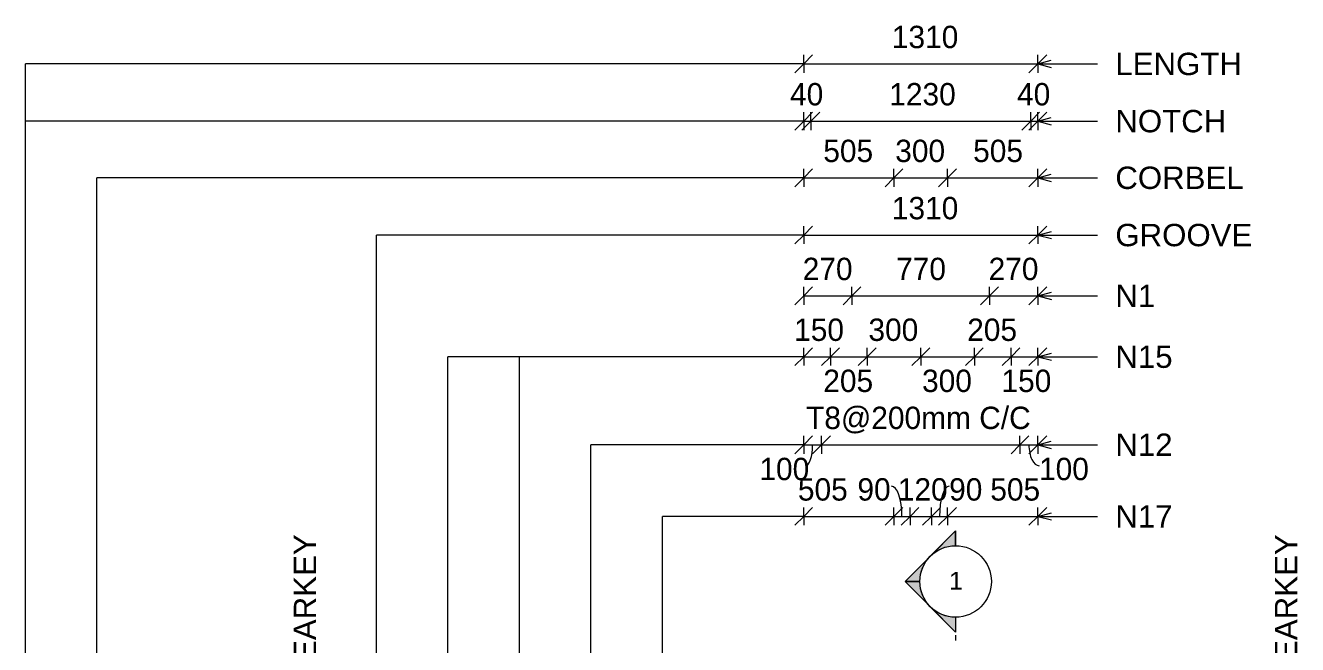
# Model space of a CAD drawing. Header units: millimetres. Extents: x -24813 to -9505, y -2179 to 11928.
# Drawn here: x -24598 to -17482, y 8467 to 11928 of the extents above; entities that cross this region are included whole.
import ezdxf

# ---------------------------------------------------------------- set-up
doc = ezdxf.new("R2010")
doc.units = ezdxf.units.MM
for name, color, linetype, lineweight in [('A-ANNO-DIMS', 211, 'Continuous', 9), ('A-ANNO-DIMS-50', 211, 'Continuous', 9), ('A-DETL-THIN', 151, 'Continuous', 18), ('G-ANNO-SYMB', 111, 'Continuous', 9), ('G-ANNO-TEXT', 231, 'Continuous', 9)]:
    doc.layers.add(name, color=color, linetype=linetype, lineweight=lineweight)
doc.styles.add('Arial', font='arial.ttf', dxfattribs={"height": 100})
doc.styles.add('Arial_2', font='arial.ttf', dxfattribs={"height": 125})
doc.styles.add('Nirmala UI Semilight', font='NirmalaS.ttf', dxfattribs={"height": 125})
doc.dimstyles.new('Arrow_Filled_-_2_5_NI_UI', dxfattribs={"dimscale": 304.8, "dimtxt": 130.920493, "dimasz": 0.328084, "dimexe": 0.164042, "dimexo": 0.0625, "dimgap": 0.164042, "dimtad": 1, "dimdec": 4, "dimzin": 0, "dimdsep": 46, "dimtxsty": 'Nirmala UI Semilight', "dimblk1": 'OBLIQUE', "dimblk2": 'OBLIQUE', "dimsah": 1, "dimcen": 0.09, "dimazin": 0, "dimtfac": 1, "dimtdec": 4, "dimtix": 1, "dimtmove": 0, "dimatfit": 3, "dimfxl": 0.164042, "dimfxlon": 1, "dimtvp": 1, "dimtolj": 1, "dimtzin": 0, "dimarcsym": 2})
doc.dimstyles.new('Arrow_Filled_-_2_5_NI_UI_1', dxfattribs={"dimscale": 304.8, "dimtxt": 130.920493, "dimasz": 0.328084, "dimexe": 0.164042, "dimexo": 0.0625, "dimgap": 0.164042, "dimtad": 1, "dimdec": 4, "dimzin": 0, "dimdsep": 46, "dimtxsty": 'Nirmala UI Semilight', "dimblk1": 'OBLIQUE', "dimblk2": 'OBLIQUE', "dimsah": 1, "dimcen": 0.09, "dimazin": 0, "dimtfac": 1, "dimtdec": 4, "dimtix": 1, "dimtmove": 2, "dimatfit": 3, "dimfxl": 0.164042, "dimfxlon": 1, "dimtvp": 1, "dimtolj": 1, "dimtzin": 0, "dimarcsym": 2})
doc.dimstyles.new('Arrow_Filled_-_2_5_NI_UI_2', dxfattribs={"dimscale": 304.8, "dimtxt": 130.920493, "dimasz": 0.328084, "dimexe": 0.164042, "dimexo": 0.0625, "dimgap": 0.164042, "dimtad": 1, "dimdec": 4, "dimzin": 0, "dimdsep": 46, "dimtxsty": 'Nirmala UI Semilight', "dimblk1": 'OBLIQUE', "dimblk2": 'OBLIQUE', "dimsah": 1, "dimcen": 0.09, "dimazin": 0, "dimtfac": 1, "dimtdec": 4, "dimtix": 1, "dimtmove": 1, "dimatfit": 3, "dimfxl": 0.164042, "dimfxlon": 1, "dimtvp": 1, "dimtolj": 1, "dimtzin": 0, "dimarcsym": 2})

# ---------------------------------------------------------------- blocks, each defined once
blk = doc.blocks.new('Detail View - M_Section Head - Filled SHOP DWG-1002450-Elevation Front')
at = {"layer": 'G-ANNO-SYMB'}
h = blk.add_hatch(color=256, dxfattribs=at)
edge = h.paths.add_edge_path()
edge.add_line((-18827, -163.4), (-18744.1, -163.4))
edge.add_arc((-18544.1, -163.4), 200, 180, 225)
edge.add_line((-18685.5, -304.8), (-18827, -163.4))
h = blk.add_hatch(color=256, dxfattribs=at)
edge = h.paths.add_edge_path()
edge.add_line((-18261.3, -163.4), (-18402.7, -304.8))
edge.add_arc((-18544.1, -163.4), 200, 315, 360)
edge.add_line((-18344.1, -163.4), (-18261.3, -163.4))
h = blk.add_hatch(color=256, dxfattribs=at)
edge = h.paths.add_edge_path()
edge.add_line((-18544.1, -446.2), (-18685.5, -304.8))
edge.add_arc((-18544.1, -163.4), 200, 225, 270)
edge.add_line((-18544.1, -363.4), (-18544.1, -446.2))
h = blk.add_hatch(color=256, dxfattribs=at)
edge = h.paths.add_edge_path()
edge.add_line((-18544.1, -446.2), (-18544.1, -363.4))
edge.add_arc((-18544.1, -163.4), 200, 270, 315)
edge.add_line((-18402.7, -304.8), (-18544.1, -446.2))
for p, q in [((-18544.1, -446.2), (-18827, -163.4)), ((-18744.1, -163.4), (-18827, -163.4)), ((-18827, -163.4), (-18685.5, -304.8)), ((-18744.1, -163.4), (-18827, -163.4)), ((-18544.1, -446.2), (-18261.3, -163.4)), ((-18402.7, -304.8), (-18261.3, -163.4)), ((-18344.1, -163.4), (-18261.3, -163.4)), ((-18261.3, -163.4), (-18344.1, -163.4)), ((-18685.5, -304.8), (-18544.1, -446.2)), ((-18544.1, -446.2), (-18402.7, -304.8)), ((-18544.1, -363.4), (-18544.1, -446.2)), ((-18544.1, -446.2), (-18544.1, -363.4))]:
    blk.add_line(p, q, dxfattribs=at)
for start, end in [(360, 180), (180, 360), (180, 225), (315, 0), (225, 270), (270, 315)]:
    blk.add_arc((-18544.1, -163.4), 200, start, end, dxfattribs=at)
blk = doc.blocks.new('DIMBLOCK24-Elevation Front')
at = {"layer": 'A-ANNO-DIMS-50'}
for p, q in [((-20244.6, 11713.5), (-20194.6, 11763.5)), ((-20244.6, 11713.5), (-20244.6, 11763.5)), ((-18934.6, 11713.5), (-18884.6, 11763.5)), ((-18934.6, 11713.5), (-18934.6, 11763.5)), ((-20244.6, 11713.5), (-20294.6, 11663.5)), ((-20244.6, 11713.5), (-18934.6, 11713.5)), ((-20244.6, 11713.5), (-20244.6, 11663.5)), ((-18934.6, 11713.5), (-18984.6, 11663.5)), ((-18934.6, 11713.5), (-18934.6, 11663.5))]:
    blk.add_line(p, q, dxfattribs=at)
at = {"layer": 'A-ANNO-DIMS-50', "color": 0, "insert": (-19751.4, 11926.6), "char_height": 125, "width": 388.477, "attachment_point": 1, "line_spacing_factor": 1.142579, "style": 'Nirmala UI Semilight'}
blk.add_mtext('1310', dxfattribs=at)
blk = doc.blocks.new('_Oblique')
at = {"color": 0, "linetype": 'ByBlock', "lineweight": -2}
blk.add_line((-0.5, -0.5), (0.5, 0.5), dxfattribs=at)
blk = doc.blocks.new('DIMBLOCK25-Elevation Front')
at = {"layer": 'A-ANNO-DIMS-50'}
for p, q in [((-20244.6, 10416.7), (-20194.6, 10466.7)), ((-20244.6, 10416.7), (-20244.6, 10466.7)), ((-19974.6, 10416.7), (-19924.6, 10466.7)), ((-19974.6, 10416.7), (-19974.6, 10466.7)), ((-20244.6, 10416.7), (-20294.6, 10366.7)), ((-20244.6, 10416.7), (-19974.6, 10416.7)), ((-20244.6, 10416.7), (-20244.6, 10366.7)), ((-19974.6, 10416.7), (-20024.6, 10366.7)), ((-19974.6, 10416.7), (-19974.6, 10366.7))]:
    blk.add_line(p, q, dxfattribs=at)
at = {"layer": 'A-ANNO-DIMS-50', "color": 0, "insert": (-20250, 10629.8), "char_height": 125, "width": 337.061, "attachment_point": 1, "line_spacing_factor": 1.142579, "style": 'Nirmala UI Semilight'}
blk.add_mtext('270', dxfattribs=at)
blk = doc.blocks.new('DIMBLOCK26-Elevation Front')
at = {"layer": 'A-ANNO-DIMS-50'}
for p, q in [((-19974.6, 10416.7), (-19924.6, 10466.7)), ((-19974.6, 10416.7), (-19974.6, 10466.7)), ((-19204.6, 10416.7), (-19154.6, 10466.7)), ((-19204.6, 10416.7), (-19204.6, 10466.7)), ((-19974.6, 10416.7), (-20024.6, 10366.7)), ((-19974.6, 10416.7), (-19204.6, 10416.7)), ((-19974.6, 10416.7), (-19974.6, 10366.7)), ((-19204.6, 10416.7), (-19254.6, 10366.7)), ((-19204.6, 10416.7), (-19204.6, 10366.7))]:
    blk.add_line(p, q, dxfattribs=at)
at = {"layer": 'A-ANNO-DIMS-50', "color": 0, "insert": (-19727.6, 10629.8), "char_height": 125, "width": 331.348, "attachment_point": 1, "line_spacing_factor": 1.142579, "style": 'Nirmala UI Semilight'}
blk.add_mtext('770', dxfattribs=at)
blk = doc.blocks.new('DIMBLOCK27-Elevation Front')
at = {"layer": 'A-ANNO-DIMS-50'}
for p, q in [((-19204.6, 10416.7), (-19154.6, 10466.7)), ((-19204.6, 10416.7), (-19204.6, 10466.7)), ((-18934.6, 10416.7), (-18884.6, 10466.7)), ((-18934.6, 10416.7), (-18934.6, 10466.7)), ((-19204.6, 10416.7), (-19254.6, 10366.7)), ((-19204.6, 10416.7), (-18934.6, 10416.7)), ((-19204.6, 10416.7), (-19204.6, 10366.7)), ((-18934.6, 10416.7), (-18984.6, 10366.7)), ((-18934.6, 10416.7), (-18934.6, 10366.7))]:
    blk.add_line(p, q, dxfattribs=at)
at = {"layer": 'A-ANNO-DIMS-50', "color": 0, "insert": (-19210, 10629.8), "char_height": 125, "width": 337.061, "attachment_point": 1, "line_spacing_factor": 1.142579, "style": 'Nirmala UI Semilight'}
blk.add_mtext('270', dxfattribs=at)
blk = doc.blocks.new('DIMBLOCK60-Elevation Front')
at = {"layer": 'A-ANNO-DIMS-50'}
for p, q in [((-20244.6, 9584.1), (-20194.6, 9634.1)), ((-20244.6, 9584.1), (-20244.6, 9634.1)), ((-20144.6, 9584.1), (-20094.6, 9634.1)), ((-20144.6, 9584.1), (-20144.6, 9634.1)), ((-20244.6, 9584.1), (-20294.6, 9534.1)), ((-20244.6, 9584.1), (-20144.6, 9584.1)), ((-20244.6, 9584.1), (-20244.6, 9534.1)), ((-20144.6, 9584.1), (-20194.6, 9534.1)), ((-20144.6, 9584.1), (-20144.6, 9534.1))]:
    blk.add_line(p, q, dxfattribs=at)
blk.add_ellipse((-20235.3, 9584.1), major_axis=(0, 116.7), ratio=0.349104, start_param=3.141593, end_param=4.712389, dxfattribs=at)
at = {"layer": 'A-ANNO-DIMS-50', "color": 0, "insert": (-20492.4, 9511.4), "char_height": 125, "width": 308.496, "attachment_point": 1, "line_spacing_factor": 1.142579, "style": 'Nirmala UI Semilight'}
blk.add_mtext('100', dxfattribs=at)
blk = doc.blocks.new('DIMBLOCK61-Elevation Front')
at = {"layer": 'A-ANNO-DIMS-50'}
for p, q in [((-20144.6, 9584.1), (-20094.6, 9634.1)), ((-20144.6, 9584.1), (-20144.6, 9634.1)), ((-19034.6, 9584.1), (-18984.6, 9634.1)), ((-19034.6, 9584.1), (-19034.6, 9634.1)), ((-20144.6, 9584.1), (-20194.6, 9534.1)), ((-20144.6, 9584.1), (-19034.6, 9584.1)), ((-20144.6, 9584.1), (-20144.6, 9534.1)), ((-19034.6, 9584.1), (-19084.6, 9534.1)), ((-19034.6, 9584.1), (-19034.6, 9534.1))]:
    blk.add_line(p, q, dxfattribs=at)
at = {"layer": 'A-ANNO-DIMS-50', "color": 0, "insert": (-20231.1, 9797.2), "char_height": 125, "width": 1539.625, "attachment_point": 1, "line_spacing_factor": 1.142579, "style": 'Nirmala UI Semilight'}
blk.add_mtext('T8@200mm C/C', dxfattribs=at)
blk = doc.blocks.new('DIMBLOCK62-Elevation Front')
at = {"layer": 'A-ANNO-DIMS-50'}
for p, q in [((-19034.6, 9584.1), (-18984.6, 9634.1)), ((-19034.6, 9584.1), (-19034.6, 9634.1)), ((-18934.6, 9584.1), (-18884.6, 9634.1)), ((-18934.6, 9584.1), (-18934.6, 9634.1)), ((-19034.6, 9584.1), (-19084.6, 9534.1)), ((-19034.6, 9584.1), (-18934.6, 9584.1)), ((-19034.6, 9584.1), (-19034.6, 9534.1)), ((-18934.6, 9584.1), (-18984.6, 9534.1)), ((-18934.6, 9584.1), (-18934.6, 9534.1))]:
    blk.add_line(p, q, dxfattribs=at)
blk.add_ellipse((-18928, 9584.1), major_axis=(0, 116.7), ratio=0.485075, start_param=1.570796, end_param=3.141593, dxfattribs=at)
at = {"layer": 'A-ANNO-DIMS-50', "color": 0, "insert": (-18928, 9511.4), "char_height": 125, "width": 308.496, "attachment_point": 1, "line_spacing_factor": 1.142579, "style": 'Nirmala UI Semilight'}
blk.add_mtext('100', dxfattribs=at)
blk = doc.blocks.new('DIMBLOCK63-Elevation Front')
at = {"layer": 'A-ANNO-DIMS-50'}
for p, q in [((-20244.6, 10076.7), (-20194.6, 10126.7)), ((-20244.6, 10076.7), (-20244.6, 10126.7)), ((-20094.6, 10076.7), (-20044.6, 10126.7)), ((-20094.6, 10076.7), (-20094.6, 10126.7)), ((-20244.6, 10076.7), (-20294.6, 10026.7)), ((-20244.6, 10076.7), (-20094.6, 10076.7)), ((-20244.6, 10076.7), (-20244.6, 10026.7)), ((-20094.6, 10076.7), (-20144.6, 10026.7)), ((-20094.6, 10076.7), (-20094.6, 10026.7))]:
    blk.add_line(p, q, dxfattribs=at)
at = {"layer": 'A-ANNO-DIMS-50', "color": 0, "insert": (-20298.1, 10289.8), "char_height": 125, "width": 308.496, "attachment_point": 1, "line_spacing_factor": 1.142579, "style": 'Nirmala UI Semilight'}
blk.add_mtext('150', dxfattribs=at)
blk = doc.blocks.new('DIMBLOCK64-Elevation Front')
at = {"layer": 'A-ANNO-DIMS-50'}
for p, q in [((-20094.6, 10076.7), (-20044.6, 10126.7)), ((-20094.6, 10076.7), (-20094.6, 10126.7)), ((-19889.6, 10076.7), (-19839.6, 10126.7)), ((-19889.6, 10076.7), (-19889.6, 10126.7)), ((-20094.6, 10076.7), (-20144.6, 10026.7)), ((-20094.6, 10076.7), (-19889.6, 10076.7)), ((-20094.6, 10076.7), (-20094.6, 10026.7)), ((-19889.6, 10076.7), (-19939.6, 10026.7)), ((-19889.6, 10076.7), (-19889.6, 10026.7))]:
    blk.add_line(p, q, dxfattribs=at)
at = {"layer": 'A-ANNO-DIMS-50', "color": 0, "insert": (-20134.9, 10004.2), "char_height": 125, "width": 342.774, "attachment_point": 1, "line_spacing_factor": 1.142579, "style": 'Nirmala UI Semilight'}
blk.add_mtext('205', dxfattribs=at)
blk = doc.blocks.new('DIMBLOCK65-Elevation Front')
at = {"layer": 'A-ANNO-DIMS-50'}
for p, q in [((-19889.6, 10076.7), (-19839.6, 10126.7)), ((-19889.6, 10076.7), (-19889.6, 10126.7)), ((-19589.6, 10076.7), (-19539.6, 10126.7)), ((-19589.6, 10076.7), (-19589.6, 10126.7)), ((-19889.6, 10076.7), (-19939.6, 10026.7)), ((-19889.6, 10076.7), (-19589.6, 10076.7)), ((-19889.6, 10076.7), (-19889.6, 10026.7)), ((-19589.6, 10076.7), (-19639.6, 10026.7)), ((-19589.6, 10076.7), (-19589.6, 10026.7))]:
    blk.add_line(p, q, dxfattribs=at)
at = {"layer": 'A-ANNO-DIMS-50', "color": 0, "insert": (-19882.4, 10289.8), "char_height": 125, "width": 342.774, "attachment_point": 1, "line_spacing_factor": 1.142579, "style": 'Nirmala UI Semilight'}
blk.add_mtext('300', dxfattribs=at)
blk = doc.blocks.new('DIMBLOCK66-Elevation Front')
at = {"layer": 'A-ANNO-DIMS-50'}
for p, q in [((-19589.6, 10076.7), (-19539.6, 10126.7)), ((-19589.6, 10076.7), (-19589.6, 10126.7)), ((-19289.6, 10076.7), (-19239.6, 10126.7)), ((-19289.6, 10076.7), (-19289.6, 10126.7)), ((-19589.6, 10076.7), (-19639.6, 10026.7)), ((-19589.6, 10076.7), (-19289.6, 10076.7)), ((-19589.6, 10076.7), (-19589.6, 10026.7)), ((-19289.6, 10076.7), (-19339.6, 10026.7)), ((-19289.6, 10076.7), (-19289.6, 10026.7))]:
    blk.add_line(p, q, dxfattribs=at)
at = {"layer": 'A-ANNO-DIMS-50', "color": 0, "insert": (-19582.4, 10004.2), "char_height": 125, "width": 342.774, "attachment_point": 1, "line_spacing_factor": 1.142579, "style": 'Nirmala UI Semilight'}
blk.add_mtext('300', dxfattribs=at)
blk = doc.blocks.new('DIMBLOCK67-Elevation Front')
at = {"layer": 'A-ANNO-DIMS-50'}
for p, q in [((-19289.6, 10076.7), (-19239.6, 10126.7)), ((-19289.6, 10076.7), (-19289.6, 10126.7)), ((-19084.6, 10076.7), (-19034.6, 10126.7)), ((-19084.6, 10076.7), (-19084.6, 10126.7)), ((-19289.6, 10076.7), (-19339.6, 10026.7)), ((-19289.6, 10076.7), (-19084.6, 10076.7)), ((-19289.6, 10076.7), (-19289.6, 10026.7)), ((-19084.6, 10076.7), (-19134.6, 10026.7)), ((-19084.6, 10076.7), (-19084.6, 10026.7))]:
    blk.add_line(p, q, dxfattribs=at)
at = {"layer": 'A-ANNO-DIMS-50', "color": 0, "insert": (-19329.9, 10289.8), "char_height": 125, "width": 342.774, "attachment_point": 1, "line_spacing_factor": 1.142579, "style": 'Nirmala UI Semilight'}
blk.add_mtext('205', dxfattribs=at)
blk = doc.blocks.new('DIMBLOCK68-Elevation Front')
at = {"layer": 'A-ANNO-DIMS-50'}
for p, q in [((-19084.6, 10076.7), (-19034.6, 10126.7)), ((-19084.6, 10076.7), (-19084.6, 10126.7)), ((-18934.6, 10076.7), (-18884.6, 10126.7)), ((-18934.6, 10076.7), (-18934.6, 10126.7)), ((-19084.6, 10076.7), (-19134.6, 10026.7)), ((-19084.6, 10076.7), (-18934.6, 10076.7)), ((-19084.6, 10076.7), (-19084.6, 10026.7)), ((-18934.6, 10076.7), (-18984.6, 10026.7)), ((-18934.6, 10076.7), (-18934.6, 10026.7))]:
    blk.add_line(p, q, dxfattribs=at)
at = {"layer": 'A-ANNO-DIMS-50', "color": 0, "insert": (-19138.1, 10004.2), "char_height": 125, "width": 308.496, "attachment_point": 1, "line_spacing_factor": 1.142579, "style": 'Nirmala UI Semilight'}
blk.add_mtext('150', dxfattribs=at)
blk = doc.blocks.new('DIMBLOCK69-Elevation Front')
at = {"layer": 'A-ANNO-DIMS-50'}
for p, q in [((-20244.6, 10756.7), (-20294.6, 10706.7)), ((-20244.6, 10756.7), (-20194.6, 10806.7)), ((-20244.6, 10756.7), (-20244.6, 10806.7)), ((-20244.6, 10756.7), (-18934.6, 10756.7)), ((-20244.6, 10756.7), (-20244.6, 10706.7)), ((-18934.6, 10756.7), (-18984.6, 10706.7)), ((-18934.6, 10756.7), (-18884.6, 10806.7)), ((-18934.6, 10756.7), (-18934.6, 10806.7)), ((-18934.6, 10756.7), (-18934.6, 10706.7))]:
    blk.add_line(p, q, dxfattribs=at)
at = {"layer": 'A-ANNO-DIMS-50', "color": 0, "insert": (-19751.4, 10969.8), "char_height": 125, "width": 388.477, "attachment_point": 1, "line_spacing_factor": 1.142579, "style": 'Nirmala UI Semilight'}
blk.add_mtext('1310', dxfattribs=at)
blk = doc.blocks.new('DIMBLOCK70-Elevation Front')
at = {"layer": 'A-ANNO-DIMS-50'}
for p, q in [((-20244.6, 11393.5), (-20294.6, 11343.5)), ((-20204.6, 11393.5), (-20254.6, 11343.5)), ((-20244.6, 11393.5), (-20194.6, 11443.5)), ((-20244.6, 11393.5), (-20244.6, 11443.5)), ((-20244.6, 11393.5), (-20204.6, 11393.5)), ((-20244.6, 11393.5), (-20244.6, 11343.5)), ((-20204.6, 11393.5), (-20154.6, 11443.5)), ((-20204.6, 11393.5), (-20204.6, 11443.5)), ((-20204.6, 11393.5), (-20204.6, 11343.5))]:
    blk.add_line(p, q, dxfattribs=at)
at = {"layer": 'A-ANNO-DIMS-50', "color": 0, "insert": (-20321, 11606.6), "char_height": 125, "width": 231.372, "attachment_point": 1, "line_spacing_factor": 1.142579, "style": 'Nirmala UI Semilight'}
blk.add_mtext('40', dxfattribs=at)
blk = doc.blocks.new('DIMBLOCK71-Elevation Front')
at = {"layer": 'A-ANNO-DIMS-50'}
for p, q in [((-20204.6, 11393.5), (-20254.6, 11343.5)), ((-20204.6, 11393.5), (-20154.6, 11443.5)), ((-20204.6, 11393.5), (-20204.6, 11443.5)), ((-20204.6, 11393.5), (-18974.6, 11393.5)), ((-20204.6, 11393.5), (-20204.6, 11343.5)), ((-18974.6, 11393.5), (-19024.6, 11343.5)), ((-18974.6, 11393.5), (-18924.6, 11443.5)), ((-18974.6, 11393.5), (-18974.6, 11443.5)), ((-18974.6, 11393.5), (-18974.6, 11343.5))]:
    blk.add_line(p, q, dxfattribs=at)
at = {"layer": 'A-ANNO-DIMS-50', "color": 0, "insert": (-19765.7, 11606.6), "char_height": 125, "width": 422.754, "attachment_point": 1, "line_spacing_factor": 1.142579, "style": 'Nirmala UI Semilight'}
blk.add_mtext('1230', dxfattribs=at)
blk = doc.blocks.new('DIMBLOCK72-Elevation Front')
at = {"layer": 'A-ANNO-DIMS-50'}
for p, q in [((-18974.6, 11393.5), (-19024.6, 11343.5)), ((-18934.6, 11393.5), (-18984.6, 11343.5)), ((-18974.6, 11393.5), (-18924.6, 11443.5)), ((-18974.6, 11393.5), (-18974.6, 11443.5)), ((-18974.6, 11393.5), (-18934.6, 11393.5)), ((-18974.6, 11393.5), (-18974.6, 11343.5)), ((-18934.6, 11393.5), (-18884.6, 11443.5)), ((-18934.6, 11393.5), (-18934.6, 11443.5)), ((-18934.6, 11393.5), (-18934.6, 11343.5))]:
    blk.add_line(p, q, dxfattribs=at)
at = {"layer": 'A-ANNO-DIMS-50', "color": 0, "insert": (-19051, 11606.6), "char_height": 125, "width": 231.372, "attachment_point": 1, "line_spacing_factor": 1.142579, "style": 'Nirmala UI Semilight'}
blk.add_mtext('40', dxfattribs=at)
blk = doc.blocks.new('DIMBLOCK73-Elevation Front')
at = {"layer": 'A-ANNO-DIMS-50'}
for p, q in [((-20244.6, 9184.1), (-20294.6, 9134.1)), ((-20244.6, 9184.1), (-20194.6, 9234.1)), ((-20244.6, 9184.1), (-20244.6, 9234.1)), ((-20244.6, 9184.1), (-19739.6, 9184.1)), ((-20244.6, 9184.1), (-20244.6, 9134.1)), ((-19739.6, 9184.1), (-19789.6, 9134.1)), ((-19739.6, 9184.1), (-19689.6, 9234.1)), ((-19739.6, 9184.1), (-19739.6, 9234.1)), ((-19739.6, 9184.1), (-19739.6, 9134.1))]:
    blk.add_line(p, q, dxfattribs=at)
at = {"layer": 'A-ANNO-DIMS-50', "color": 0, "insert": (-20277, 9397.2), "char_height": 125, "width": 342.774, "attachment_point": 1, "line_spacing_factor": 1.142579, "style": 'Nirmala UI Semilight'}
blk.add_mtext('505', dxfattribs=at)
blk = doc.blocks.new('DIMBLOCK74-Elevation Front')
at = {"layer": 'A-ANNO-DIMS-50'}
for p, q in [((-19739.6, 9184.1), (-19789.6, 9134.1)), ((-19739.6, 9184.1), (-19689.6, 9234.1)), ((-19739.6, 9184.1), (-19739.6, 9234.1)), ((-19739.6, 9184.1), (-19649.7, 9184.1)), ((-19739.6, 9184.1), (-19739.6, 9134.1)), ((-19649.7, 9184.1), (-19699.7, 9134.1)), ((-19649.7, 9184.1), (-19599.7, 9234.1)), ((-19649.7, 9184.1), (-19649.7, 9234.1)), ((-19649.7, 9184.1), (-19649.7, 9134.1))]:
    blk.add_line(p, q, dxfattribs=at)
blk.add_ellipse((-19753.6, 9184.1), major_axis=(0, 169), ratio=0.348845, start_param=4.712389, end_param=6.283185, dxfattribs=at)
at = {"layer": 'A-ANNO-DIMS-50', "color": 0, "insert": (-19944, 9397.2), "char_height": 125, "width": 228.516, "attachment_point": 1, "line_spacing_factor": 1.142579, "style": 'Nirmala UI Semilight'}
blk.add_mtext('90', dxfattribs=at)
blk = doc.blocks.new('DIMBLOCK75-Elevation Front')
at = {"layer": 'A-ANNO-DIMS-50'}
for p, q in [((-19649.7, 9184.1), (-19699.7, 9134.1)), ((-19649.7, 9184.1), (-19599.7, 9234.1)), ((-19649.7, 9184.1), (-19649.7, 9234.1)), ((-19649.7, 9184.1), (-19529.2, 9184.1)), ((-19649.7, 9184.1), (-19649.7, 9134.1)), ((-19529.2, 9184.1), (-19579.2, 9134.1)), ((-19529.2, 9184.1), (-19479.2, 9234.1)), ((-19529.2, 9184.1), (-19529.2, 9234.1)), ((-19529.2, 9184.1), (-19529.2, 9134.1))]:
    blk.add_line(p, q, dxfattribs=at)
at = {"layer": 'A-ANNO-DIMS-50', "color": 0, "insert": (-19718, 9397.2), "char_height": 125, "width": 308.496, "attachment_point": 1, "line_spacing_factor": 1.142579, "style": 'Nirmala UI Semilight'}
blk.add_mtext('120', dxfattribs=at)
blk = doc.blocks.new('DIMBLOCK76-Elevation Front')
at = {"layer": 'A-ANNO-DIMS-50'}
for p, q in [((-19529.2, 9184.1), (-19579.2, 9134.1)), ((-19529.2, 9184.1), (-19479.2, 9234.1)), ((-19529.2, 9184.1), (-19529.2, 9234.1)), ((-19529.2, 9184.1), (-19439.6, 9184.1)), ((-19529.2, 9184.1), (-19529.2, 9134.1)), ((-19439.6, 9184.1), (-19489.6, 9134.1)), ((-19439.6, 9184.1), (-19389.6, 9234.1)), ((-19439.6, 9184.1), (-19439.6, 9234.1)), ((-19439.6, 9184.1), (-19439.6, 9134.1))]:
    blk.add_line(p, q, dxfattribs=at)
blk.add_ellipse((-19430.9, 9184.1), major_axis=(0, 169), ratio=0.316508, start_param=0, end_param=1.570796, dxfattribs=at)
at = {"layer": 'A-ANNO-DIMS-50', "color": 0, "insert": (-19430.9, 9397.2), "char_height": 125, "width": 228.516, "attachment_point": 1, "line_spacing_factor": 1.142579, "style": 'Nirmala UI Semilight'}
blk.add_mtext('90', dxfattribs=at)
blk = doc.blocks.new('DIMBLOCK77-Elevation Front')
at = {"layer": 'A-ANNO-DIMS-50'}
for p, q in [((-19439.6, 9184.1), (-19489.6, 9134.1)), ((-19439.6, 9184.1), (-19389.6, 9234.1)), ((-19439.6, 9184.1), (-19439.6, 9234.1)), ((-19439.6, 9184.1), (-18934.6, 9184.1)), ((-19439.6, 9184.1), (-19439.6, 9134.1)), ((-18934.6, 9184.1), (-18984.6, 9134.1)), ((-18934.6, 9184.1), (-18884.6, 9234.1)), ((-18934.6, 9184.1), (-18934.6, 9234.1)), ((-18934.6, 9184.1), (-18934.6, 9134.1))]:
    blk.add_line(p, q, dxfattribs=at)
at = {"layer": 'A-ANNO-DIMS-50', "color": 0, "insert": (-19200.6, 9397.2), "char_height": 125, "width": 342.774, "attachment_point": 1, "line_spacing_factor": 1.142579, "style": 'Nirmala UI Semilight'}
blk.add_mtext('505', dxfattribs=at)
blk = doc.blocks.new('DIMBLOCK78-Elevation Front')
at = {"layer": 'A-ANNO-DIMS-50'}
for p, q in [((-20244.6, 11076.7), (-20194.6, 11126.7)), ((-20244.6, 11076.7), (-20244.6, 11126.7)), ((-19739.6, 11076.7), (-19689.6, 11126.7)), ((-19739.6, 11076.7), (-19739.6, 11126.7)), ((-20244.6, 11076.7), (-20294.6, 11026.7)), ((-20244.6, 11076.7), (-19739.6, 11076.7)), ((-20244.6, 11076.7), (-20244.6, 11026.7)), ((-19739.6, 11076.7), (-19789.6, 11026.7)), ((-19739.6, 11076.7), (-19739.6, 11026.7))]:
    blk.add_line(p, q, dxfattribs=at)
at = {"layer": 'A-ANNO-DIMS-50', "color": 0, "insert": (-20134.9, 11289.8), "char_height": 125, "width": 342.774, "attachment_point": 1, "line_spacing_factor": 1.142579, "style": 'Nirmala UI Semilight'}
blk.add_mtext('505', dxfattribs=at)
blk = doc.blocks.new('DIMBLOCK79-Elevation Front')
at = {"layer": 'A-ANNO-DIMS-50'}
for p, q in [((-19739.6, 11076.7), (-19689.6, 11126.7)), ((-19739.6, 11076.7), (-19739.6, 11126.7)), ((-19439.6, 11076.7), (-19389.6, 11126.7)), ((-19439.6, 11076.7), (-19439.6, 11126.7)), ((-19739.6, 11076.7), (-19789.6, 11026.7)), ((-19739.6, 11076.7), (-19439.6, 11076.7)), ((-19739.6, 11076.7), (-19739.6, 11026.7)), ((-19439.6, 11076.7), (-19489.6, 11026.7)), ((-19439.6, 11076.7), (-19439.6, 11026.7))]:
    blk.add_line(p, q, dxfattribs=at)
at = {"layer": 'A-ANNO-DIMS-50', "color": 0, "insert": (-19732.4, 11289.8), "char_height": 125, "width": 342.774, "attachment_point": 1, "line_spacing_factor": 1.142579, "style": 'Nirmala UI Semilight'}
blk.add_mtext('300', dxfattribs=at)
blk = doc.blocks.new('DIMBLOCK80-Elevation Front')
at = {"layer": 'A-ANNO-DIMS-50'}
for p, q in [((-19439.6, 11076.7), (-19389.6, 11126.7)), ((-19439.6, 11076.7), (-19439.6, 11126.7)), ((-18934.6, 11076.7), (-18884.6, 11126.7)), ((-18934.6, 11076.7), (-18934.6, 11126.7)), ((-19439.6, 11076.7), (-19489.6, 11026.7)), ((-19439.6, 11076.7), (-18934.6, 11076.7)), ((-19439.6, 11076.7), (-19439.6, 11026.7)), ((-18934.6, 11076.7), (-18984.6, 11026.7)), ((-18934.6, 11076.7), (-18934.6, 11026.7))]:
    blk.add_line(p, q, dxfattribs=at)
at = {"layer": 'A-ANNO-DIMS-50', "color": 0, "insert": (-19296.5, 11289.8), "char_height": 125, "width": 342.774, "attachment_point": 1, "line_spacing_factor": 1.142579, "style": 'Nirmala UI Semilight'}
blk.add_mtext('505', dxfattribs=at)

msp = doc.modelspace()

# ---------------------------------------------------------------- linework, layer by layer
at = {"layer": 'A-DETL-THIN'}
for p, q in [((-24598.49573, 7700), (-24598.49573, 11713.46507)), ((-20244.5695, 11713.46507), (-24598.49573, 11713.46507)), ((-20244.5695, 11393.46507), (-24598.49573, 11393.46507)), ((-24198.49573, 7700), (-24198.49573, 11076.67056)), ((-20244.5695, 11076.67056), (-24198.49573, 11076.67056)), ((-22635.02426, 7700), (-22635.02426, 10756.67056)), ((-20244.5695, 10756.67056), (-22635.02426, 10756.67056)), ((-22235.02426, 8410), (-22235.02426, 10076.67056)), ((-20244.5695, 10076.67056), (-22235.02426, 10076.67056)), ((-21835.02426, 8410), (-21835.02426, 10076.67056)), ((-21435.02426, 7700), (-21435.02426, 9584.07953)), ((-20244.5695, 9584.07953), (-21435.02426, 9584.07953)), ((-21035.02426, 7700), (-21035.02426, 9184.07953)), ((-20244.5695, 9184.07953), (-21035.02426, 9184.07953))]:
    msp.add_line(p, q, dxfattribs=at)
at = {"layer": 'G-ANNO-SYMB'}
msp.add_line((-19394.6735, 8520.03583), (-19394.6735, 8490.27228), dxfattribs=at)
at = {"layer": 'G-ANNO-TEXT', "color": 7}
for p, q in [((-18935.12089, 11713.47076), (-18860.12089, 11733.56695)), ((-18935.12089, 11713.47076), (-18860.12089, 11693.37457)), ((-18935.12089, 11713.47076), (-18601.12058, 11713.47076)), ((-18934.63568, 11393.61716), (-18859.63568, 11413.71335)), ((-18934.63568, 11393.61716), (-18859.63568, 11373.52097)), ((-18934.63568, 11393.61716), (-18601.12058, 11393.61716)), ((-18934.63568, 11076.82265), (-18859.63568, 11096.91884)), ((-18934.63568, 11076.82265), (-18859.63568, 11056.72646)), ((-18934.63568, 11076.82265), (-18601.12058, 11076.82265)), ((-18934.04561, 10756.69788), (-18859.04561, 10776.79407)), ((-18934.04561, 10756.69788), (-18859.04561, 10736.60169)), ((-18934.04561, 10756.69788), (-18601.12058, 10756.69788)), ((-18934.04561, 10416.66365), (-18859.04561, 10436.75984)), ((-18934.04561, 10416.66365), (-18859.04561, 10396.56746)), ((-18934.04561, 10416.66365), (-18601.12058, 10416.66365)), ((-18934.04561, 10076.66365), (-18859.04561, 10096.75984)), ((-18934.04561, 10076.66365), (-18859.04561, 10056.56746)), ((-18934.04561, 10076.66365), (-18601.12058, 10076.66365)), ((-18934.15792, 9584.41064), (-18859.15792, 9604.50683)), ((-18934.15792, 9584.41064), (-18859.15792, 9564.31446)), ((-18934.15792, 9584.41064), (-18601.12058, 9584.41064)), ((-18934.04561, 9183.79001), (-18859.04561, 9203.8862)), ((-18934.04561, 9183.79001), (-18859.04561, 9163.69382)), ((-18934.04561, 9183.79001), (-18601.12058, 9183.79001))]:
    msp.add_line(p, q, dxfattribs=at)

# ---------------------------------------------------------------- block references
at = {"layer": 'G-ANNO-SYMB', "extrusion": (0, 0, -1), "rotation": 90.00000000000038}
msp.add_blockref('Detail View - M_Section Head - Filled SHOP DWG-1002450-Elevation Front', (19231.2695, 27364.1473), dxfattribs=at)

# ---------------------------------------------------------------- texts
at = {"layer": 'G-ANNO-SYMB', "insert": (-19431.36497, 8873.86968), "char_height": 100, "width": 96.2025, "attachment_point": 1, "style": 'Arial'}
msp.add_mtext('1', dxfattribs=at)
at = {"layer": 'G-ANNO-TEXT', "color": 7, "char_height": 125, "attachment_point": 1, "style": 'Arial_2'}
for s, insert, width in [('LENGTH', (-18501.12058, 11775.97076), 857.805625), ('NOTCH', (-18501.12058, 11456.11716), 753.58625), ('CORBEL', (-18501.12058, 11139.32265), 865.8225), ('GROOVE', (-18501.12058, 10819.19788), 925.9490625), ('N1', (-18501.12058, 10479.16365), 268.5653125), ('N15', (-18501.12058, 10139.16365), 384.81), ('N12', (-18501.12058, 9646.91064), 384.81), ('N17', (-18501.12058, 9246.29001), 384.81)]:
    msp.add_mtext(s, dxfattribs=dict(at, insert=insert, width=width))
at = {"layer": 'G-ANNO-TEXT', "color": 7, "char_height": 125, "width": 1146.413125, "attachment_point": 1, "rotation": 90, "style": 'Arial_2'}
for insert in [(-23097.38193, 8132.8107), (-17608.42176, 8132.8107)]:
    msp.add_mtext('SHEARKEY', dxfattribs=dict(at, insert=insert))

# ---------------------------------------------------------------- dimensions: what is measured, and where the dimension line sits
at = {"layer": 'A-ANNO-DIMS'}
for base, p1, p2, override, picture, middle in [((-18934.5695, 11713.46507), (-20244.5695, 11663.46507), (-18934.5695, 11663.46507), {"dimpost": '<>', "dimfxl": 1310}, 'DIMBLOCK24-Elevation Front', (-19589.5695, 11828.44938)), ((-20204.5695, 11393.46507), (-20244.5695, 11343.46507), (-20204.5695, 11343.46507), {"dimpost": '<>', "dimfxl": 40}, 'DIMBLOCK70-Elevation Front', (-20224.5695, 11508.05712)), ((-18974.5695, 11393.46507), (-20204.5695, 11343.46507), (-18974.5695, 11343.46507), {"dimpost": '<>', "dimfxl": 1230}, 'DIMBLOCK71-Elevation Front', (-19589.5695, 11508.44938)), ((-18934.5695, 11393.46507), (-18974.5695, 11343.46507), (-18934.5695, 11343.46507), {"dimpost": '<>', "dimfxl": 40}, 'DIMBLOCK72-Elevation Front', (-18954.5695, 11508.05712)), ((-19739.5695, 11076.67056), (-20244.5695, 11026.67056), (-19739.5695, 11026.67056), {"dimpost": '<>', "dimfxl": 505}, 'DIMBLOCK78-Elevation Front', (-19992.0695, 11191.26261)), ((-19439.5695, 11076.67056), (-19739.5695, 11026.67056), (-19439.5695, 11026.67056), {"dimpost": '<>', "dimfxl": 300}, 'DIMBLOCK79-Elevation Front', (-19589.5695, 11191.30619)), ((-18934.5695, 10756.67056), (-20244.5695, 10706.67056), (-18934.5695, 10706.67056), {"dimpost": '<>', "dimfxl": 1310}, 'DIMBLOCK69-Elevation Front', (-19589.5695, 10871.65487)), ((-19974.5695, 10416.67056), (-20244.5695, 10366.67056), (-19974.5695, 10366.67056), {"dimpost": '<>', "dimfxl": 270}, 'DIMBLOCK25-Elevation Front', (-20109.5695, 10531.26261)), ((-19204.5695, 10416.67056), (-19974.5695, 10366.67056), (-19204.5695, 10366.67056), {"dimpost": '<>', "dimfxl": 770}, 'DIMBLOCK26-Elevation Front', (-19589.5695, 10531.26261)), ((-18934.5695, 10416.67056), (-19204.5695, 10366.67056), (-18934.5695, 10366.67056), {"dimpost": '<>', "dimfxl": 270}, 'DIMBLOCK27-Elevation Front', (-19069.5695, 10531.26261)), ((-20094.5695, 10076.67056), (-20244.5695, 10026.67056), (-20094.5695, 10026.67056), {"dimpost": '<>', "dimfxl": 150}, 'DIMBLOCK63-Elevation Front', (-20169.5695, 10191.61128)), ((-19589.5695, 10076.67056), (-19889.5695, 10026.67056), (-19589.5695, 10026.67056), {"dimpost": '<>', "dimfxl": 300}, 'DIMBLOCK65-Elevation Front', (-19739.5695, 10191.30619)), ((-19084.5695, 10076.67056), (-19289.5695, 10026.67056), (-19084.5695, 10026.67056), {"dimpost": '<>', "dimfxl": 205}, 'DIMBLOCK67-Elevation Front', (-19187.0695, 10191.26261)), ((-19529.184053, 9184.07953), (-19649.678997, 9134.07953), (-19529.184053, 9134.07953), {"dimpost": '<>', "dimfxl": 120.494945}, 'DIMBLOCK75-Elevation Front', (-19589.431525, 9299.020256))]:
    dim = msp.add_linear_dim(base=base, p1=p1, p2=p2, dimstyle='Arrow_Filled_-_2_5_NI_UI', override=override, dxfattribs=at)
    dim.commit()
    dim.dimension.update_dxf_attribs({"geometry": picture, "text_midpoint": middle})
for base, p1, p2, dimstyle, override, picture, middle in [((-18934.5695, 11076.67056), (-19439.5695, 11026.67056), (-18934.5695, 11026.67056), 'Arrow_Filled_-_2_5_NI_UI_1', {"dimpost": '<>', "dimfxl": 505}, 'DIMBLOCK80-Elevation Front', (-19125.08846, 11206.42319)), ((-19889.5695, 10076.67056), (-20094.5695, 10026.67056), (-19889.5695, 10026.67056), 'Arrow_Filled_-_2_5_NI_UI_1', {"dimpost": '<>', "dimfxl": 205}, 'DIMBLOCK64-Elevation Front', (-19963.50503, 9920.84022)), ((-19289.5695, 10076.67056), (-19589.5695, 10026.67056), (-19289.5695, 10026.67056), 'Arrow_Filled_-_2_5_NI_UI_1', {"dimpost": '<>', "dimfxl": 300}, 'DIMBLOCK66-Elevation Front', (-19411.00503, 9920.84022)), ((-18934.5695, 10076.67056), (-19084.5695, 10026.67056), (-18934.5695, 10026.67056), 'Arrow_Filled_-_2_5_NI_UI_1', {"dimpost": '<>', "dimfxl": 150}, 'DIMBLOCK68-Elevation Front', (-18983.86147, 9920.84022)), ((-20144.5695, 9584.07953), (-20244.5695, 9534.07953), (-20144.5695, 9534.07953), 'Arrow_Filled_-_2_5_NI_UI_2', {"dimpost": '<>', "dimfxl": 100}, 'DIMBLOCK60-Elevation Front', (-20338.14405, 9428.10761)), ((-18934.5695, 9584.07953), (-19034.5695, 9534.07953), (-18934.5695, 9534.07953), 'Arrow_Filled_-_2_5_NI_UI_2', {"dimpost": '<>', "dimfxl": 100}, 'DIMBLOCK62-Elevation Front', (-18773.71028, 9428.10761)), ((-19739.5695, 9184.07953), (-20244.5695, 9134.07953), (-19739.5695, 9134.07953), 'Arrow_Filled_-_2_5_NI_UI_1', {"dimpost": '<>', "dimfxl": 505}, 'DIMBLOCK73-Elevation Front', (-20105.58873, 9313.83216)), ((-19649.679, 9184.07953), (-19739.5695, 9134.07953), (-19649.679, 9134.07953), 'Arrow_Filled_-_2_5_NI_UI_2', {"dimpost": '<>', "dimfxl": 89.890501}, 'DIMBLOCK74-Elevation Front', (-19829.7575, 9313.83216)), ((-19439.569498, 9184.07953), (-19529.184053, 9134.07953), (-19439.569498, 9134.07953), 'Arrow_Filled_-_2_5_NI_UI_2', {"dimpost": '<>', "dimfxl": 89.614555}, 'DIMBLOCK76-Elevation Front', (-19316.62322, 9313.832159)), ((-18934.5695, 9184.07953), (-19439.5695, 9134.07953), (-18934.5695, 9134.07953), 'Arrow_Filled_-_2_5_NI_UI_1', {"dimpost": '<>', "dimfxl": 505}, 'DIMBLOCK77-Elevation Front', (-19029.25829, 9313.83216))]:
    dim = msp.add_linear_dim(base=base, p1=p1, p2=p2, dimstyle=dimstyle, override=override, dxfattribs=at)
    dim.commit()
    dim.dimension.update_dxf_attribs({"geometry": picture, "text_midpoint": middle, "dimtype": 160})
dim = msp.add_linear_dim(base=(-19034.5695, 9584.07953), p1=(-20144.5695, 9534.07953), p2=(-19034.5695, 9534.07953), text='T8@200mm C/C', dimstyle='Arrow_Filled_-_2_5_NI_UI', override={"dimpost": '<>', "dimfxl": 1110}, dxfattribs=at)
dim.commit()
dim.dimension.update_dxf_attribs({"geometry": 'DIMBLOCK61-Elevation Front', "text_midpoint": (-19589.5695, 9707.99864)})

doc.saveas('drawing.dxf')
